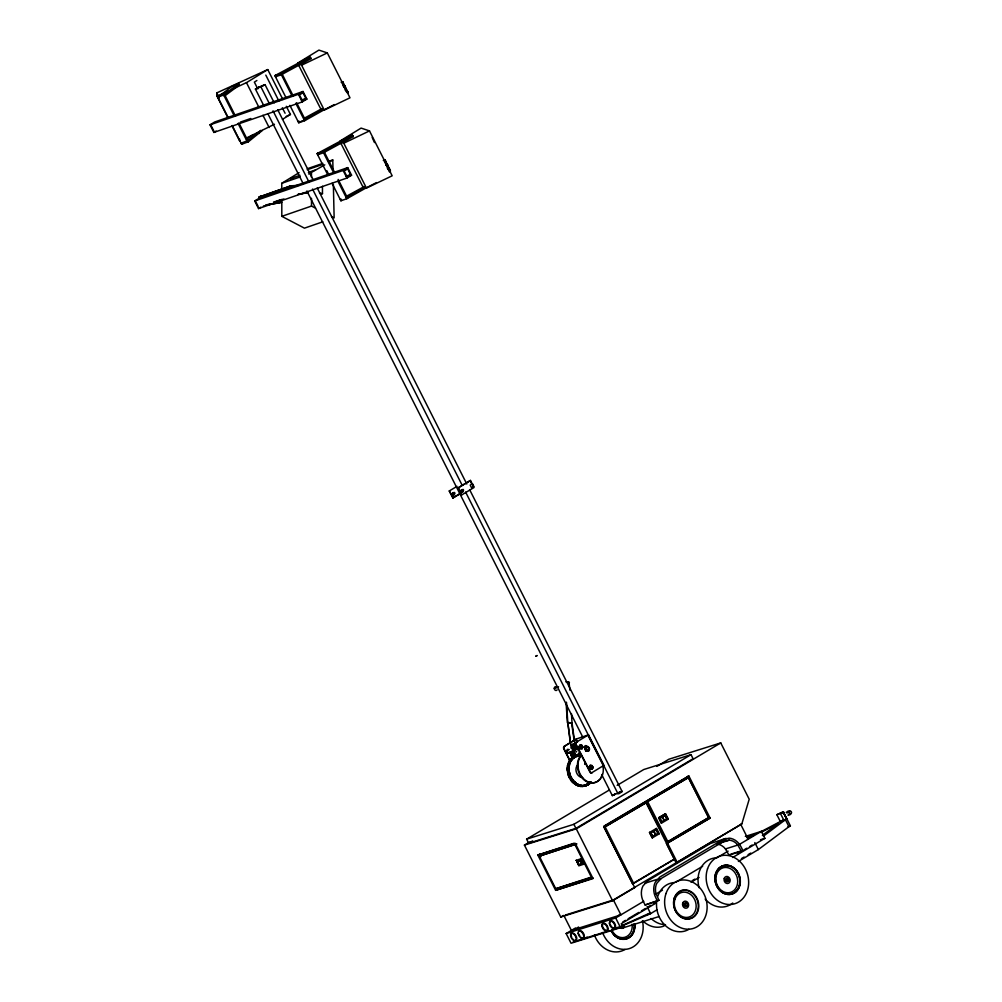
<?xml version="1.0" encoding="UTF-8"?>
<svg xmlns="http://www.w3.org/2000/svg" width="1002" height="1002" viewBox="0 0 1002 1002"><rect width="100%" height="100%" fill="white"/><g stroke="black" fill="none" stroke-linecap="round" stroke-linejoin="round"><path stroke-width="1.5" d="M567.157 768.759L567.195 767.745L568.46 767.307L568.422 768.321L567.157 768.759L569.136 768.697M581.598 785.693L582.751 786.507L584.053 785.18L585.707 785.743L585.631 784.842M586.658 747.054L585.431 746.728L585.669 748.218M578.943 756.335L579.882 755.483L580.145 756.36M567.195 767.745L567.921 767.707L567.458 765.703L569.587 764.839L567.683 764.689L568.309 765.277L567.458 765.703M575.774 784.854L576.188 784.19L577.478 785.693L578.755 785.255L577.903 783.99L575.774 784.854L575.06 783.476L573.394 783.113L574.847 781.848L573.394 783.113M577.465 783.752L576.25 783.902L576.325 783.038L574.146 783.739M578.267 785.13L579.244 786.257L580.747 785.017L579.469 785.455L581.01 786.532L581.135 785.681M581.01 786.532L582.413 785.242M568.723 765.265L567.295 766.68M789.326 812.071L789.739 811.269L786.921 813.023M788.123 815.39C794.561 813.862 790.803 808.025 786.194 812.447M580.609 756.41L581.648 755.758L580.371 756.197M572.292 750.623L572.042 751.7L570.326 751.813L570.326 752.978L572.042 752.865L572.292 754.043L570.714 754.719L571.203 755.821L572.781 755.132L573.482 756.084L572.23 757.236L573.482 756.084M574.422 756.134L575.361 755.859L575.361 756.598L576.638 755.42L573.858 755.646L575.449 754.619L574.121 753.542L574.484 752.477L572.593 752.815L574.647 750.986L572.843 750.961L573.382 751.425M573.207 752.139L574.647 750.986M580.033 752.69L579.469 755.157L577.753 755.909L579.882 755.483M579.432 753.016L580.358 753.178L579.181 755.257L579.995 755.959M585.744 749.22A1.916 1.503 70.9 0 1 584.492 746.853L584.617 746.415A1.916 1.503 70.9 0 1 587.473 747.091M567.683 764.689L570.138 763.061L569.963 761.533L570.689 761.858M568.961 764.25L569.963 763.537L567.959 763.762M667.144 845.049L676.049 862.697L677.214 862.334L741.831 823.92L749.208 799.233L720.751 742.92L668.923 759.215L656.886 766.38M576.05 752.101L576.638 751.425M568.698 763.975L568.685 761.971L569.963 761.533M572.618 782.387L574.472 781.485L572.618 782.387L571.929 781.648L573.144 780.032L571.24 780.821L570.626 779.982L571.015 779.293L569.512 778.153L571.24 777.101L569.512 778.153M571.929 781.648L573.495 780.445M578.993 746.816C581.385 742.695 577.678 747.617 579.958 748.732L581.974 748.82L582.738 747.091L581.786 745.187L579.757 745.1M582.738 747.091L581.974 748.82M584.705 748.77L585.656 746.665L588.337 746.69L589.514 749.02L588.562 751.124L585.882 751.099L584.705 748.77L586.22 746.465M588.011 751.325L589.514 749.02M592.232 769.185L590.216 769.098L589.251 767.181L590.028 765.465L592.044 765.553L593.009 767.457L591.957 769.273L593.009 767.457M589.251 767.181L590.303 765.365M577.478 785.693L577.816 784.954M574.108 750.523L575.436 749.897M573.858 755.646L575.449 754.619M576.638 755.42L575.135 755.207M578.455 750.435L577.265 748.895M570.915 761.432L568.685 761.971M570.626 779.982L572.28 778.855M569.149 761.119L571.603 760.368L569.149 761.119L569.65 761.871M569.637 760.368L570.326 760.806L570.915 759.929M570.326 760.806L571.891 759.992L572.054 758.527L573.044 758.752L573.382 757.374L573.971 758.013L574.86 756.472L575.386 757.186M589.99 782.124L589.452 782.825L590.729 782.374L590.053 781.886M570.614 760.43L570.201 759.616L572.054 758.527M577.29 756.285L578.931 754.694L579.469 755.157M228.043 117.334L217.847 97.169L224.611 94.601L238.501 83.391L239.065 84.506L236.071 87.45L224.323 96.255M241.945 142.647L241.094 143.173L247.845 140.606L260.745 130.373M232.163 125.488L241.657 144.288L248.408 141.733L262.311 130.511M573.044 758.752L570.789 758.965M588.212 784.103L590.103 783.076L589.74 782.236M568.998 777.151L570.99 776.6L568.998 777.151L567.883 774.12L568.485 773.707L567.182 769.862L569.149 769.248M568.585 776.187L570.401 775.235M574.547 747.379L576.563 745.964L574.384 747.417A1.653 1.29 70.9 0 1 573.695 744.298L574.735 744.323L572.919 744.574A1.653 1.29 70.9 0 0 573.595 747.68L574.259 747.592M580.434 745.726L580.922 745.425A1.428 1.127 70.9 0 1 582.162 747.88L581.11 748.381A1.428 1.127 70.9 0 1 579.87 745.914L580.659 745.513A1.428 1.127 70.9 0 1 581.899 747.968L581.373 748.269A1.428 1.127 70.9 0 1 580.158 745.826L580.371 745.638A1.428 1.127 70.9 0 0 581.661 748.193M588.174 750.122A1.916 1.503 70.9 0 1 587.936 750.473L588.788 750.185M571.766 759.203L571.453 758.339L573.382 757.374M588.512 783.351L589.489 783.664M452.491 493.059C456.073 490.842 453.969 497.556 452.015 494.337M762.384 835.38L778.529 823.306L760.806 832.537M763.386 836.182L785.43 819.711L788.95 826.688L758.351 849.571L738.399 861.432M246.505 139.403L252.203 135.345M586.834 785.117L588.775 784.228L586.834 785.117L587.235 783.789M256.888 80.498L254.358 82.126L257.802 88.94M217.847 97.169L231.963 86.41L238.501 83.391M218.423 98.284L219.275 97.77M233.453 88.652L246.467 82.652L267.759 69.576L282.877 99.499M285.77 97.169L274.899 75.651L309.668 57.001L311.121 58.567L281.374 74.737L275.475 76.766L276.327 76.252L275.75 75.125M263.877 105.799L255.41 89.04L265.042 84.644L274.21 102.793M274.899 75.651L280.798 73.609L310.545 57.452M297.619 63.176L318.912 50.1L327.316 52.918L349.986 97.795L324.272 110.095L320.289 108.053L298.308 64.529M259.606 86.648L256.55 88.527L263.902 85.157M255.41 89.04L265.042 84.644M210.019 124.849L214.616 122.019L303.042 91.483L306.875 99.073L302.278 101.903L213.852 132.439L210.019 124.849L302.955 92.71L305.886 98.509L302.379 100.676L299.435 94.864L302.955 92.71M213.852 132.439L216.156 131.037M303.042 91.483L298.446 94.301L302.278 101.903M241.657 144.288L242.509 143.762M246.655 137.9L274.46 124.261M282.451 119.363L290.43 114.453L286.309 106.3M298.145 121.655L298.997 121.129M289.891 105.335L298.709 122.77L302.228 120.791M304.044 119.614L322.581 109.231L323.145 110.345L304.608 120.728L298.709 122.77M327.955 175.175L317.083 153.644L351.84 134.994L353.293 136.573L323.546 152.73L317.647 154.771L318.498 154.245L317.935 153.131M317.083 153.644L322.982 151.615L352.729 135.445M290.918 185.833L258.892 197.131L290.918 185.833L298.533 185.332M259.631 196.868L260.482 196.354M281.787 190.58L281.775 183.278L299.084 172.657M254.696 200.976L259.305 198.158L347.732 167.622L351.564 175.212L346.968 178.043L258.541 208.579L254.696 200.976L343.122 170.44L347.732 167.622M289.327 186.623L297.794 185.595M308.641 173.997L324.786 164.854M328.781 162.399L332.777 159.944L332.99 169.1M258.541 208.579L260.833 207.176M347.631 168.85L344.124 171.004L347.055 176.803L350.562 174.649L347.631 168.85L344.688 169.864M340.317 199.649L341.168 199.122M332.075 183.328L340.893 200.776L341.745 200.25M346.216 197.607L364.766 187.224L365.329 188.351L346.792 198.734L340.893 200.776M460.594 493.41L452.816 498.032L449.259 490.967L457.025 486.346M458.002 487.949L470.489 480.434L474.059 487.498L461.571 495.013L458.002 487.949L470.489 480.434M452.816 498.032L460.043 493.598M569.975 761.094L563.8 748.882A1.916 1.503 70.9 0 1 564.226 746.39L576.15 739.088L588.487 734.817L603.918 765.353L591.719 772.767L590.178 772.592L575.862 744.711A1.916 1.503 70.9 0 1 576.3 742.231L588.487 734.817M564.226 746.39L576.1 739.188L577.503 741.956M601.751 774.684L612.335 795.626L614.99 793.985M613.462 795.112L615.504 793.86M617.771 793.622L620.827 791.743M612.335 795.626L621.966 791.229L469.6 489.602M618.848 793.734L622.28 791.63M617.144 785.355L643.772 769.523L691.029 754.656L693.083 758.727L575.925 828.366L528.668 843.233L526.614 839.162L609.153 790.102M710.105 818.07L666.455 843.697L710.105 818.07L688.85 775.986L603.868 826.512L634.717 887.597L612.598 900.748L560.769 917.055L524.422 845.112L529.782 841.931M528.668 843.233L532.663 840.866M526.614 839.162L573.87 824.295L691.029 754.656M524.422 845.112L576.263 828.817L720.751 742.92M537.823 855.057L575.211 843.296L593.021 878.579L555.647 890.34L537.823 855.057L573.921 843.258M539.301 856.159L576.689 843.96L539.301 856.159L555.759 888.736L591.543 877.476L575.085 844.911M604.043 826.086L688.85 775.986M604.056 827.401L646.039 802.765L674.496 859.09L633.665 883.363L632.512 883.726L604.056 827.401L646.039 802.765M646.553 802.139L688.537 777.502L708.765 817.544L667.933 841.818L666.768 842.181L646.553 802.139L688.537 777.502M576.05 860.405L581.135 858.727L583.878 864.162L578.793 865.841L576.325 860.242L578.379 864.313M581.135 858.727L583.878 864.162M577.165 861.232L580.772 860.104L582.488 863.499L578.88 864.626C574.534 859.929 581.047 859.29 581.16 863.837M578.88 864.626L577.44 861.069M658.665 817.77L665.503 813.762L668.246 819.185L661.408 823.193L658.665 817.77L665.503 813.762M665.178 815.277L660.205 818.233L661.921 821.627L666.894 818.659L664.977 815.34L666.894 818.659M649.534 832.449L656.373 828.441L659.116 833.877L652.277 837.885L649.534 832.449L652.277 837.885M555.759 888.736L590.153 877.464M650.874 832.975L656.059 829.957L657.775 833.351L652.59 836.369L650.874 832.975L652.59 836.369M555.647 890.34L593.184 878.078M666.768 842.181L708.765 817.544M560.769 917.055L563.362 915.502M632.512 883.726L674.496 859.09M741.831 823.92L613.387 899.946L620.927 914.851L571.403 930.432L563.875 915.527M656.147 902.977L621.24 923.731L622.618 926.449L620.564 927.664L571.052 943.245L566.155 933.551L575.511 927.99M574.622 929.393L578.617 927.013M657.5 901.111L655.734 897.617A15.769 13.164 72.5 0 1 655.321 882.111L659.855 877.026L722.855 839.576L729.243 838.16A15.769 13.164 72.5 0 1 741.067 846.89L742.833 850.385L741.367 851.249L737.672 844.811A13.74 11.473 72.5 0 0 729.293 840.152L723.406 841.517L661.27 878.453L656.836 883.225A13.74 11.473 72.5 0 0 655.947 893.396L658.94 900.247L645.125 905.006L643.359 901.512A15.769 13.164 72.5 0 1 642.946 886.006L647.48 880.921L710.468 843.471L726.124 838.373M781.222 813.048L783.288 812.409L786.846 818.859L780.395 821.69L776.876 814.714L783.326 811.883L790.378 825.836L788.95 826.688M776.876 814.714L783.326 811.883M783.288 812.409L786.595 818.947M617.946 915.753L620.614 914.175M747.329 838.837L754.005 834.879L746.778 837.146M566.155 933.551L615.666 917.97L643.735 901.286M655.759 894.147L662.46 890.164M675.811 882.223L702.652 866.267M715.916 858.376L728.103 851.136M738.637 844.874L761.37 831.359L764.889 838.336L732.675 857.499M783.238 819.999L759.992 832.224M645.125 905.006L658.94 900.247M716.918 844.047A13.74 11.473 72.5 0 1 725.285 848.707L728.98 855.144L730.445 854.28M622.806 921.94L625.473 920.35M628.141 918.771L638.813 912.421M641.48 910.843L645.476 908.463M648.144 906.873L650.812 905.282M653.479 903.704L656.147 902.113M692.169 880.708L694.837 879.117M737.522 853.742L740.19 852.163M744.185 849.784L746.853 848.193M749.521 846.615L752.189 845.024M691.054 882.236L699.108 877.451M621.365 925.835L649.672 913.16M741.442 858.614L744.098 857.036M748.093 854.656L750.748 853.078M657.262 909.653L650.624 913.611L622.129 925.936M571.24 780.821L573.144 780.032M574.346 757.762L573.081 758.201L572.856 757.312L576.451 755.846L575.787 757.011M588.099 784.679L587.523 784.015L586.546 785.455L586.057 784.704M304.332 118.223L321.692 108.767L322.268 109.894M333.19 146.254L335.87 144.802M346.517 196.217L363.876 186.773L364.44 187.888M356.436 192.259L359.104 190.806M341.106 82.189L342.884 81.939L344.387 84.932M342.997 85.934L344.776 85.684L346.404 88.915M343.648 86.886L344.763 86.31M343.761 86.924L344.876 86.347M383.278 160.282C385.67 158.04 387.849 166.545 385.357 160.671L384.392 159.606L385.069 159.932M385.77 164.153C387.862 161.71 390.016 171.355 387.048 164.341L385.833 164.892M386.133 164.992L387.248 164.416L387.787 166.269M387.736 168.95L389.327 168.524L390.091 170.415L389.352 169.338M388.212 169.113L389.327 168.524M306.499 60.045L308.979 58.755M323.145 110.345L334.355 104.571M343.699 140.606L347.431 138.689M365.329 188.351L376.539 182.577M572.205 748.231L573.833 747.53L572.205 748.231L572.668 749.271M574.447 754.268L573.182 754.706L573.219 752.915M571.203 755.821L572.781 755.132M573.182 754.706L574.985 753.992M298.458 62.775L301.602 65.205L327.316 52.918M369.5 130.911L361.096 128.093L339.803 141.169L343.786 143.211L369.5 130.911L392.17 175.801L366.456 188.088L362.473 186.046L340.492 142.534M236.459 85.721L239.065 84.506M228.043 117.986L217.046 96.23L228.143 91.107M788.311 814.375L789.188 813.975M217.046 96.23L216.77 92.91L267.759 69.576M286.184 116.407L290.43 114.453M567.408 771.991L569.336 771.264M579.294 940.076L583.565 938.235M582.901 938.937L587.172 937.095M614.239 928.917L618.51 927.063M292.935 177.517L290.192 178.707L299.999 175.312M554.281 688.437L555.935 687.785A95.816 16.771 -6.1 0 1 558.577 686.808M555.095 688.123L555.935 687.798M301.464 100.037L305.886 98.509M240.48 122.044L250.788 118.486M303.932 100.1L306.875 99.073M307.313 168.737L322.869 163.364M328.531 161.41L332.777 159.944M307.238 169.739L322.669 164.403M308.416 172.407L315.43 169.977M281.775 183.278L300.162 176.928M346.141 176.177L350.562 174.649M273.458 202.191L280.823 199.649M348.621 176.239L351.564 175.212M263.388 206.049L264.14 205.786M265.555 205.297L269.788 203.844M274.034 202.379L283.929 198.96M321.73 193.887L322.469 193.636L322.456 186.284M281.8 199.36L281.812 216.332L311.509 206.074L315.505 208.153M322.832 221.805L304.445 228.155L281.812 216.332M449.259 490.967L453.38 497.844M461.571 495.013L458.553 487.761M567.595 682.036A7.465 5.849 70.9 0 1 569.023 682.575L569.938 690.215M566.08 702.44L567.37 722.68L572.029 722.918L571.441 713.574M576.3 742.231L576.576 742.131A1.916 1.503 70.9 0 0 576.15 744.624L590.967 772.93M572.919 744.574L574.033 744.198M563.8 748.882L564.076 748.782A1.916 1.503 70.9 0 1 564.514 746.302M571.553 747.429L573.47 748.344M573.946 747.692L575.336 747.104M575.236 747.329L574.447 747.592L576.213 747.492L575.236 747.329L575.236 748.431M581.786 745.187L582.463 747.191M573.169 750.348L574.434 749.909M573.695 750.811L574.973 750.373M579.958 748.732L579.269 746.728M570.326 752.978L572.042 752.865M572.593 752.039L574.484 751.7M588.337 746.69L585.656 746.665M572.593 752.815L574.484 752.477M588.5 750.273A1.916 1.503 70.9 0 0 588.675 748.068L588.688 747.555A1.916 1.503 70.9 0 0 586.233 749.158L586.684 750.022M572.292 754.043L571.516 754.306L571.253 753.141M570.714 754.719L571.491 754.456L571.979 755.546M572.843 753.98L574.66 753.266M578.141 753.792L579.419 753.354M585.882 751.099L588.562 751.124M580.033 753.466L578.755 753.905L578.755 753.128M574.735 755.546L576.012 755.107M579.432 754.18L578.642 754.456L579.582 754.619L579.569 753.454M580.358 754.343L577.653 755.132L579.206 756.234M572.856 757.312L574.321 756.811M571.453 758.339L572.718 757.9M576.902 756.635L574.397 756.548L574.509 757.449M579.519 756.034L580.784 755.583M570.201 759.616L571.478 759.178M568.309 762.823L569.574 762.384M568.309 765.277L569.587 764.839M568.197 765.791L569.462 765.34M567.971 767.169L569.249 766.73M567.921 767.707L569.186 767.269M567.257 770.889L568.535 770.45L568.447 769.411M567.996 771.152L569.261 770.713M567.608 773.018L569.624 772.73L568.347 773.168M590.028 765.465L592.044 765.553M567.883 774.12L569.762 773.268L569.462 774.684L568.197 775.122M568.923 775.147L570.201 774.709M590.216 769.098L589.539 767.094M570.025 779.055L571.979 778.391L570.777 777.715M574.973 784.341L576.25 783.902M576.651 785.317L577.916 784.879M578.392 786.019L580.509 785.818M579.933 785.543L581.198 785.105L582.275 786.094M580.145 786.432L581.423 785.994M583.214 785.555L584.492 785.117M586.245 784.453L587.523 784.015M588.838 783.514L590.103 783.076M581.912 786.557L584.016 786.056M587.31 785.117L583.627 786.37L584.366 785.28L586.032 785.568L585.857 784.666M619.148 792.194L621.966 791.229M668.246 819.185L665.303 813.824M661.408 823.193L658.865 817.707M656.373 828.441L659.116 833.877M780.696 813.073L783.789 812.108M719.524 842.519L726.4 840.352M719.423 842.757L723.557 841.455M718.246 843.621L729.256 840.164M745.35 836.407L761.37 831.359M787.973 826.6L790.378 825.836M725.448 848.944L737.823 845.049M760.518 839.714L764.889 838.336M731.823 853.842L742.833 850.385M728.98 855.144L741.367 851.249M644.774 883.276L657.162 879.38M658.201 879.581L660.957 878.716M633.565 887.96L634.717 887.597M565.341 915.064L611.934 900.41M647.004 914.751L650.624 913.611L647.092 906.635M573.106 942.03L609.504 930.57M612.422 929.656L622.618 926.449M622.405 928.065L659.166 916.504M790.327 813.524L789.927 813.261M567.182 769.862L567.871 769.135M298.483 194.213L307.652 192.597M297.744 194.476L308.441 192.584M269.576 204.458L281.8 202.304L265.768 205.26M259.743 196.605L262.787 196.405M389.427 171.906L389.315 171.167M569.136 749.559L567.395 749.371L566.631 751.099L567.595 753.003L569.324 753.191M319.55 193.098L322.469 193.636M343.172 82.665L342.196 81.625L342.884 81.939M345.089 90.042L345.865 90.606M374.498 142.572L372.205 137.449M387.26 168.048L389.227 170.979M461.283 492.057C465.93 492.22 460.807 487.022 460.857 491.619M584.504 746.816L585.256 747.129M311.121 58.567L309.668 57.001M353.293 136.573L351.84 134.994M331.487 216.507L334.142 217.897L333.353 184.343M574.484 745.137L572.843 744.135L571.516 745.237L571.829 747.342M344.776 85.684L344.099 85.358L345.778 88.652M574.66 782.675L575.411 783.301M573.019 756.961L573.858 757.687M386.96 163.677L386.284 163.389L387.949 166.67M573.207 781.209L573.895 781.948M572.104 757.813L572.706 758.451M571.904 779.543L572.518 780.383M573.708 754.431L574.171 755.057M572.004 755.408L572.693 756.347M383.879 160.408L385.256 163.251M574.209 744.398L574.96 745.588M588.675 748.068L588.412 747.642A1.916 1.503 70.9 0 0 585.894 749.108L586.057 749.571A1.916 1.503 70.9 0 0 588.199 750.536M343.661 86.26L345.126 89.115M385.845 164.253L387.286 167.259M347.168 91.345L347.957 92.422L347.494 91.207M389.377 169.576C392.847 175.112 386.997 163.664 389.164 169.15M347.193 91.57C350.675 97.069 344.738 85.533 346.98 91.157M780.483 813.574L784.002 820.55M754.819 842.594L758.351 849.571M740.678 824.283L748.206 839.188M342.008 82.941L343.097 85.095M345.978 90.819L346.842 92.535M687.698 776.362L708.953 818.434M343.786 143.211L366.456 188.088M341.532 141.219L342.095 142.347M340.642 140.768L341.206 141.896M301.602 65.205L324.272 110.095M299.347 63.226L299.911 64.341M343.122 170.44L346.968 178.043M323.834 151.089L334.706 172.607M338.137 179.408L347.644 198.208M322.982 151.615L333.854 173.133M337.975 181.287L346.792 198.734M281.65 73.083L293.21 95.967M296.642 102.768L305.46 120.215M280.798 73.609L291.67 95.127M295.79 103.294L304.608 120.728M647.705 801.775L667.933 841.818M667.62 843.333L677.214 862.334M326.752 170.565L328.806 174.649M265.806 75.1L278.882 100.977M282.326 107.79L285.082 113.239M469.938 480.622L471.128 482.977M277.742 109.782L313 179.596M317.233 187.975L466.782 484.016M261.034 87.099L269.5 103.857M273.032 110.834L309.004 182.051M312.536 189.04L462.072 485.068M465.604 492.057L617.958 793.684M587.886 735.117L603.317 765.641M268.11 114.178L303.368 183.992M306.9 190.981L582.701 736.971M585.268 748.569L586.446 750.899M591.769 765.641L592.733 767.557M246.467 82.652L258.829 107.139M262.95 115.293L269.137 127.53M235.508 86.322L236.071 87.45M258.741 132.327L259.318 133.454M605.208 827.038L633.665 883.363M564.076 748.782L570.251 760.994M224.611 94.601L235.483 116.132M238.914 122.933L248.408 141.733M223.759 95.127L233.942 115.293M238.063 123.446L247.557 142.246M216.77 92.91L218.148 95.628M232.163 126.152L239.716 141.107L239.541 138.89M576.263 828.817L612.598 900.748M573.87 824.295L575.925 828.366M255.698 201.552L258.04 206.187M615.666 917.97L620.564 927.664M211.009 125.413L213.952 131.212M539.414 854.105L540.792 856.823M575.674 748.92L576.613 749.521L576.613 748.782M578.467 755.157L578.217 756.147L577.277 755.533L578.492 756.36M573.044 747.793L573.457 748.995M569.862 775.748L570.276 776.713M586.17 749.008L586.596 749.897A1.916 1.503 70.9 0 0 588.951 747.968M568.685 771.553L568.873 772.58M571.616 723.056L574.259 741.255M570.451 743.91L567.796 722.53L572.029 722.918L575.286 746.703A2.63 2.054 70.9 0 1 575.073 747.968M579.532 784.679L579.657 785.581M569.023 682.575L569.224 685.694M566.493 702.289L567.796 722.53L571.04 746.327A2.63 2.054 70.9 0 0 573.044 749.033M573.87 751.6L573.87 752.377M571.115 751.538L571.115 752.702M311.472 173.02L311.484 177.404M311.497 198.271L311.509 206.074M571.578 748.582A2.63 2.054 70.9 0 1 571.153 748.081M565.867 681.861A7.465 5.849 70.9 0 1 569.437 682.437M557.099 689.877A1.916 1.503 70.9 0 1 555.121 690.127A1.916 1.503 70.9 0 1 554.369 687.723A1.916 1.503 70.9 0 1 556.135 686.846M573.645 747.555A1.428 1.127 70.9 0 1 571.992 746.064A1.428 1.127 70.9 0 1 573.532 744.974M575.536 746.014A1.428 1.127 70.9 0 1 574.083 747.104A1.428 1.127 70.9 0 1 573.369 744.937A1.428 1.127 70.9 0 1 575.186 744.974M573.895 747.479A1.428 1.127 70.9 0 1 572.443 745.701A1.428 1.127 70.9 0 1 574.159 744.987M574.71 745.926A1.428 1.127 70.9 0 1 574.597 746.953M590.867 782.199A15.644 12.262 70.9 0 1 569.549 774.909A15.644 12.262 70.9 0 1 581.536 755.733M599.847 779.105A15.644 12.262 70.9 0 1 581.398 777.151A15.644 12.262 70.9 0 1 581.436 755.032M602.189 774.321A15.644 12.262 70.9 0 1 600.812 777.665M602.979 766.33A15.644 12.262 70.9 0 1 587.736 781.71A15.644 12.262 70.9 0 1 580.859 756.084M586.871 750.874A1.916 1.503 70.9 0 1 585.494 749.772L585.331 749.296A1.916 1.503 70.9 0 1 585.669 747.555M587.523 747.505A1.916 1.503 70.9 0 1 587.848 747.843M591.43 782.011A15.644 12.262 70.9 0 1 570.464 775.673A15.644 12.262 70.9 0 1 580.434 755.295M591.781 766.455A1.428 1.127 70.9 0 1 591.568 768.684A1.428 1.127 70.9 0 1 589.865 767.357A1.428 1.127 70.9 0 1 591.243 766.042M575.837 754.631A1.728 1.353 70.9 0 1 575.474 754.544M574.822 754.043A1.728 1.353 70.9 0 1 574.584 753.679M584.705 764.388A7.064 5.536 70.9 0 1 585.005 763.612M582.676 777.502A7.064 5.536 70.9 0 1 576.664 772.98A7.064 5.536 70.9 0 1 577.44 765.215M566.856 752.051A1.428 1.127 70.9 0 1 566.656 751.337M569.424 752.076A1.428 1.127 70.9 0 1 567.959 752.489A1.428 1.127 70.9 0 1 567.27 750.673A1.428 1.127 70.9 0 1 568.61 749.947M567.132 751.963A1.428 1.127 70.9 0 1 567.057 750.561M580.371 745.613A1.428 1.127 70.9 0 1 581.611 748.068M578.805 931.534A4.108 2.217 59.3 0 1 582.187 931.697A4.108 2.217 59.3 0 1 584.266 936.707A4.108 2.217 59.3 0 1 581.248 937.409M579.87 935.956A4.108 2.217 59.3 0 1 578.918 934.064M609.942 922.404A4.108 2.217 59.3 0 1 612.986 921.439A4.108 2.217 59.3 0 1 615.591 926.599A4.108 2.217 59.3 0 1 612.548 927.564M611.821 926.913A4.108 2.217 59.3 0 1 611.157 926.098M610.606 925.184A4.108 2.217 59.3 0 1 610.205 924.22M602.69 926.587A4.108 2.217 59.3 0 1 604.256 923.205A4.108 2.217 59.3 0 1 607.976 927.802A4.108 2.217 59.3 0 1 605.759 930.37M605.02 929.931A4.108 2.217 59.3 0 1 604.294 929.28M603.642 928.466A4.108 2.217 59.3 0 1 603.091 927.551M571.791 937.396A4.108 2.217 59.3 0 1 572.305 933.025A4.108 2.217 59.3 0 1 576.388 936.682A4.108 2.217 59.3 0 1 575.173 940.415M573.733 939.776A4.108 2.217 59.3 0 1 573.006 939.124M634.354 923.831A14.466 12.074 72.5 0 1 626.275 938.548A14.466 12.074 72.5 0 1 611.471 930.319M634.203 923.882A14.466 12.074 72.5 0 1 626.125 938.598A14.466 12.074 72.5 0 1 611.32 930.37M632.074 924.22A12.851 10.734 72.5 0 1 624.885 937.296A12.851 10.734 72.5 0 1 611.721 929.981M624.471 926.437A3.582 2.993 72.5 0 1 619.837 927.501M642.42 920.763A24.975 20.854 72.5 0 1 629.106 948.669A24.975 20.854 72.5 0 1 602.54 932.511M624.985 949.483A24.975 20.854 72.5 0 1 594.424 935.066M634.529 923.857A14.842 12.4 72.5 0 1 626.225 938.962A14.842 12.4 72.5 0 1 611.032 930.52M634.679 923.806A14.842 12.4 72.5 0 1 626.375 938.912A14.842 12.4 72.5 0 1 611.182 930.47M732.738 903.015A24.975 20.854 72.5 0 1 705.145 899.044M699.108 887.722A24.975 20.854 72.5 0 1 715.854 857.862M728.629 880.345A1.791 1.503 72.5 0 1 726.45 881.497A1.791 1.503 72.5 0 1 726.037 878.604A1.791 1.503 72.5 0 1 728.504 879.43M686.959 904.13A1.791 1.503 72.5 0 1 685.681 906.447A1.791 1.503 72.5 0 1 684.103 904.029A1.791 1.503 72.5 0 1 686.458 903.366M688.938 929.305A24.975 20.854 72.5 0 1 666.493 926.574A24.975 20.854 72.5 0 1 656.598 902.176M657.863 896.101A24.975 20.854 72.5 0 1 674.321 882.562M624.046 926.712A3.256 2.718 72.5 0 1 620.288 927.576M664.076 925.998A24.975 20.854 72.5 0 1 642.921 921.026M665.503 924.696A24.975 20.854 72.5 0 1 651.049 918.471M461.383 490.454C462.673 495.251 465.467 486.621 461.383 490.454M452.653 493.472C453.931 498.27 456.762 489.615 452.653 493.472M535.882 656.16L537.172 655.521L535.957 656.097M472.43 483.741L470.201 485.106L471.529 487.723L473.758 486.358L472.43 483.741M592.007 772.667L591.355 772.905L592.007 772.667M662.422 816.918L664.126 820.312L662.422 816.918M653.843 831.272L655.558 834.666L653.843 831.272M573.858 744.924A1.428 1.127 70.9 0 0 575.161 746.991A1.428 1.127 70.9 0 0 575.837 744.849A1.428 1.127 70.9 0 0 573.858 744.924M590.428 766.68A1.428 1.127 70.9 0 0 591.944 768.547A1.428 1.127 70.9 0 0 592.332 766.267A1.428 1.127 70.9 0 0 590.428 766.68M590.153 766.781A1.428 1.127 70.9 0 0 591.656 768.647A1.428 1.127 70.9 0 0 592.057 766.367A1.428 1.127 70.9 0 0 590.153 766.781M601.901 925.961A4.108 2.217 59.3 0 0 606.536 930.845A4.108 2.217 59.3 0 0 605.634 924.783A4.108 2.217 59.3 0 0 601.901 925.961M578.129 933.438A4.108 2.217 59.3 0 0 582.763 938.323A4.108 2.217 59.3 0 0 581.861 932.273A4.108 2.217 59.3 0 0 578.129 933.438M609.429 923.593A4.108 2.217 59.3 0 0 614.063 928.478A4.108 2.217 59.3 0 0 613.161 922.416A4.108 2.217 59.3 0 0 609.429 923.593M570.614 935.805A4.108 2.217 59.3 0 0 575.236 940.69A4.108 2.217 59.3 0 0 574.346 934.641A4.108 2.217 59.3 0 0 570.614 935.805M716.179 873.406A14.466 12.074 72.5 0 0 729.681 894.047A14.466 12.074 72.5 0 0 737.221 871.953A14.466 12.074 72.5 0 0 716.179 873.406M726.751 879.004A1.578 1.315 72.5 0 0 728.216 881.259A1.578 1.315 72.5 0 0 729.043 878.854A1.578 1.315 72.5 0 0 726.751 879.004M716.53 874.408A12.851 10.734 72.5 0 0 728.529 892.757A12.851 10.734 72.5 0 0 735.23 873.13A12.851 10.734 72.5 0 0 716.53 874.408M707.525 868.847A24.975 20.854 72.5 0 0 730.834 904.48A24.975 20.854 72.5 0 0 743.86 866.354A24.975 20.854 72.5 0 0 707.525 868.847M724.246 878.403A3.582 2.993 72.5 0 0 727.602 883.526A3.582 2.993 72.5 0 0 729.469 878.04A3.582 2.993 72.5 0 0 724.246 878.403M715.729 873.281A14.842 12.4 72.5 0 0 729.581 894.46A14.842 12.4 72.5 0 0 737.334 871.803A14.842 12.4 72.5 0 0 715.729 873.281A14.842 12.4 72.5 0 0 729.732 894.423A14.842 12.4 72.5 0 0 737.485 871.753A14.842 12.4 72.5 0 0 715.879 873.243M716.029 873.456A14.466 12.074 72.5 0 0 729.531 894.085A14.466 12.074 72.5 0 0 737.071 872.003A14.466 12.074 72.5 0 0 716.029 873.456M685.205 903.704A1.578 1.315 72.5 0 0 686.683 905.958A1.578 1.315 72.5 0 0 687.497 903.541A1.578 1.315 72.5 0 0 685.205 903.704M682.713 903.09A3.582 2.993 72.5 0 0 686.057 908.213A3.582 2.993 72.5 0 0 687.936 902.739A3.582 2.993 72.5 0 0 682.713 903.09M665.979 893.546A24.975 20.854 72.5 0 0 689.301 929.18A24.975 20.854 72.5 0 0 702.314 891.041A24.975 20.854 72.5 0 0 665.979 893.546M674.985 899.107A12.851 10.734 72.5 0 0 686.984 917.444A12.851 10.734 72.5 0 0 693.685 897.817A12.851 10.734 72.5 0 0 674.985 899.107M674.496 898.143A14.466 12.074 72.5 0 0 687.998 918.784A14.466 12.074 72.5 0 0 695.538 896.702A14.466 12.074 72.5 0 0 674.496 898.143M674.333 897.93A14.842 12.4 72.5 0 0 688.199 919.11A14.842 12.4 72.5 0 0 695.939 896.452A14.842 12.4 72.5 0 0 674.333 897.93"/></g></svg>
